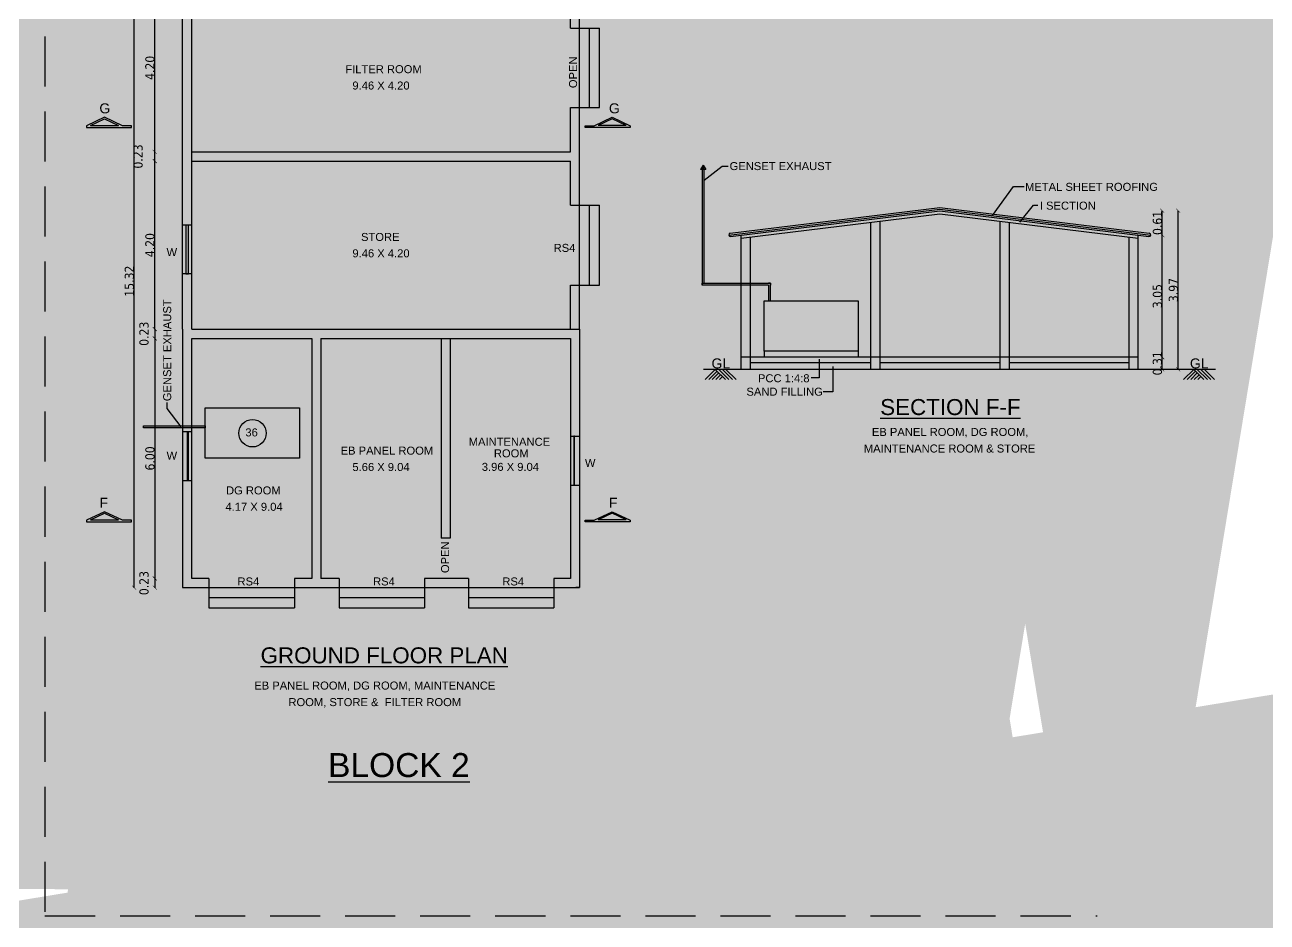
# Model space of a CAD drawing. Header units: metres. Extents: x 0 to 11269, y -5244 to -4054.
# Drawn here: x 10442.17 to 10473.21, y -4848.53 to -4826.11 of the extents above; entities that cross this region are included whole.
import ezdxf

# ---------------------------------------------------------------- set-up
doc = ezdxf.new("R2010")
doc.units = ezdxf.units.M
doc.header["$MEASUREMENT"] = 0
doc.header["$PDMODE"] = 2
doc.linetypes.add('HIDDEN', pattern=[0.375, 0.25, -0.125])
for name, color, linetype in [('2CON', 5, 'Continuous'), ('3CON', 3, 'Continuous'), ('BOUNDARY', 6, 'Continuous'), ('DIM', 3, 'Continuous'), ('DIST_EXIT', 7, 'Continuous'), ('G', 5, 'Continuous'), ('REIN', 3, 'Continuous'), ('TEX', 2, 'Continuous')]:
    doc.layers.add(name, color=color, linetype=linetype)
doc.styles.get("Standard").update_dxf_attribs({"font": 'arial.ttf'})
doc.styles.add('STYLE1', font='tahoma.ttf', dxfattribs={"height": 0.23})
doc.styles.add('SUBBU3', font='swissl.ttf', dxfattribs={"width": 0.8})
doc.dimstyles.new('300', dxfattribs={"dimscale": 0.1, "dimtxt": 500, "dimasz": 2000, "dimexe": 400, "dimexo": 1500, "dimgap": 0, "dimtad": 1, "dimlfac": 0.001, "dimzin": 0, "dimdsep": 46, "dimtxsty": 'Standard', "dimcen": 800, "dimse1": 1, "dimse2": 1, "dimclrd": 1, "dimclre": 5, "dimclrt": 3, "dimadec": 0, "dimazin": 0, "dimtfac": 1, "dimtix": 1, "dimtofl": 0, "dimtmove": 1, "dimatfit": 3, "dimfxl": 0, "dimtolj": 1, "dimtzin": 0, "dimarcsym": 0})
doc.dimstyles.new('FLOOR PLAN', dxfattribs={"dimtxt": 0.4, "dimasz": 0.1, "dimexe": 0.18, "dimexo": 0.0625, "dimgap": 0, "dimtad": 1, "dimzin": 0, "dimdsep": 46, "dimtxsty": 'Standard', "dimblk": 'ARCHTICK', "dimcen": 0.09, "dimse1": 1, "dimse2": 1, "dimclrd": 254, "dimclrt": 3, "dimadec": 0, "dimazin": 0, "dimtfac": 1, "dimtix": 1, "dimtofl": 0, "dimtmove": 1, "dimatfit": 0, "dimfxl": 0, "dimtolj": 1, "dimtzin": 0, "dimlwd": -1, "dimarcsym": 0})
doc.dimstyles.new('GG', dxfattribs={"dimscale": 0.1, "dimtxt": 2000, "dimasz": 2000, "dimexe": 400, "dimexo": 1500, "dimgap": 0.08, "dimtad": 1, "dimlfac": 0.001, "dimzin": 0, "dimdsep": 46, "dimtxsty": 'Standard', "dimcen": 800, "dimse1": 1, "dimse2": 1, "dimclrd": 1, "dimclre": 5, "dimclrt": 3, "dimadec": 0, "dimazin": 0, "dimtfac": 1, "dimtix": 1, "dimtofl": 0, "dimtmove": 0, "dimatfit": 3, "dimfxl": 0, "dimtolj": 1, "dimtzin": 0, "dimarcsym": 0})

# ---------------------------------------------------------------- blocks, each defined once
blk = doc.blocks.new('_ArchTick')
at = {"color": 0, "lineweight": 0, "const_width": 0.15}
blk.add_lwpolyline([(-0.5, -0.5), (0.5, 0.5)], dxfattribs=at)
blk = doc.blocks.new('*D399')
at = {"layer": 'DEFPOINTS', "color": 0, "linetype": 'ByBlock', "ltscale": 100}
for p in [(10445.416, -4833.946), (10447.081, -4833.716), (10447.081, -4833.946)]:
    blk.add_point(p, dxfattribs=at)
at = {"layer": 'DIM', "color": 254, "linetype": 'HIDDEN', "ltscale": 100}
blk.add_line((10445.416, -4833.716), (10445.416, -4833.946), dxfattribs=at)
at = {"layer": 'DIM', "color": 254, "linetype": 'ByBlock', "ltscale": 100, "xscale": 0.1, "yscale": 0.1, "zscale": 0.1}
for p, rotation in [((10445.416, -4833.716), 90), ((10445.416, -4833.946), 270)]:
    blk.add_blockref('_ArchTick', p, dxfattribs=dict(at, rotation=rotation))
at = {"layer": 'DIM', "color": 3, "linetype": 'ByBlock', "ltscale": 100, "insert": (10445.148, -4833.831), "char_height": 0.23, "attachment_point": 5, "rotation": 90, "style": 'STYLE1'}
blk.add_mtext('\\A1;0.23', dxfattribs=at)
blk = doc.blocks.new('*D400')
at = {"layer": 'DEFPOINTS', "color": 0, "linetype": 'ByBlock', "ltscale": 100}
for p in [(10447.081, -4833.946), (10445.416, -4839.946), (10446.654, -4839.946)]:
    blk.add_point(p, dxfattribs=at)
at = {"layer": 'DIM', "color": 254, "linetype": 'HIDDEN', "ltscale": 100}
blk.add_line((10445.416, -4833.946), (10445.416, -4839.946), dxfattribs=at)
at = {"layer": 'DIM', "color": 254, "linetype": 'ByBlock', "ltscale": 100, "xscale": 0.1, "yscale": 0.1, "zscale": 0.1}
for p, rotation in [((10445.416, -4833.946), 90), ((10445.416, -4839.946), 270)]:
    blk.add_blockref('_ArchTick', p, dxfattribs=dict(at, rotation=rotation))
at = {"layer": 'DIM', "color": 3, "linetype": 'ByBlock', "ltscale": 100, "insert": (10445.296, -4836.946), "char_height": 0.23, "attachment_point": 5, "rotation": 90, "style": 'STYLE1'}
blk.add_mtext('\\A1;6.00', dxfattribs=at)
blk = doc.blocks.new('*D401')
at = {"layer": 'DEFPOINTS', "color": 0, "linetype": 'ByBlock', "ltscale": 100}
for p in [(10445.416, -4840.176), (10446.654, -4839.946), (10446.654, -4840.176)]:
    blk.add_point(p, dxfattribs=at)
at = {"layer": 'DIM', "color": 254, "linetype": 'HIDDEN', "ltscale": 100}
blk.add_line((10445.416, -4839.946), (10445.416, -4840.176), dxfattribs=at)
at = {"layer": 'DIM', "color": 254, "linetype": 'ByBlock', "ltscale": 100, "xscale": 0.1, "yscale": 0.1, "zscale": 0.1}
for p, rotation in [((10445.416, -4839.946), 90), ((10445.416, -4840.176), 270)]:
    blk.add_blockref('_ArchTick', p, dxfattribs=dict(at, rotation=rotation))
at = {"layer": 'DIM', "color": 3, "linetype": 'ByBlock', "ltscale": 100, "insert": (10445.148, -4840.061), "char_height": 0.23, "attachment_point": 5, "rotation": 90, "style": 'STYLE1'}
blk.add_mtext('\\A1;0.23', dxfattribs=at)
blk = doc.blocks.new('*D405')
at = {"layer": 'DEFPOINTS', "color": 0, "linetype": 'ByBlock', "ltscale": 100}
for p in [(10445.416, -4829.516), (10446.911, -4829.516), (10446.911, -4833.716)]:
    blk.add_point(p, dxfattribs=at)
at = {"layer": 'DIM', "color": 254, "linetype": 'HIDDEN', "ltscale": 100}
blk.add_line((10445.416, -4833.716), (10445.416, -4829.516), dxfattribs=at)
at = {"layer": 'DIM', "color": 254, "linetype": 'ByBlock', "ltscale": 100, "xscale": 0.1, "yscale": 0.1, "zscale": 0.1}
for p, rotation in [((10445.416, -4829.516), 90), ((10445.416, -4833.716), 270)]:
    blk.add_blockref('_ArchTick', p, dxfattribs=dict(at, rotation=rotation))
at = {"layer": 'DIM', "color": 3, "linetype": 'ByBlock', "ltscale": 100, "insert": (10445.296, -4831.616), "char_height": 0.23, "attachment_point": 5, "rotation": 90, "style": 'STYLE1'}
blk.add_mtext('\\A1;4.20', dxfattribs=at)
blk = doc.blocks.new('*D406')
at = {"layer": 'DEFPOINTS', "color": 0, "linetype": 'ByBlock', "ltscale": 100}
for p in [(10445.416, -4829.286), (10446.339, -4829.286), (10446.911, -4829.516)]:
    blk.add_point(p, dxfattribs=at)
at = {"layer": 'DIM', "color": 254, "linetype": 'HIDDEN', "ltscale": 100}
blk.add_line((10445.416, -4829.516), (10445.416, -4829.286), dxfattribs=at)
at = {"layer": 'DIM', "color": 254, "linetype": 'ByBlock', "ltscale": 100, "xscale": 0.1, "yscale": 0.1, "zscale": 0.1}
for p, rotation in [((10445.416, -4829.286), 90), ((10445.416, -4829.516), 270)]:
    blk.add_blockref('_ArchTick', p, dxfattribs=dict(at, rotation=rotation))
at = {"layer": 'DIM', "color": 3, "linetype": 'ByBlock', "ltscale": 100, "insert": (10445, -4829.401), "char_height": 0.23, "attachment_point": 5, "rotation": 90, "style": 'STYLE1'}
blk.add_mtext('\\A1;0.23', dxfattribs=at)
blk = doc.blocks.new('*D407')
at = {"layer": 'DEFPOINTS', "color": 0, "linetype": 'ByBlock', "ltscale": 100}
for p in [(10445.416, -4825.086), (10446.339, -4825.086), (10446.339, -4829.286)]:
    blk.add_point(p, dxfattribs=at)
at = {"layer": 'DIM', "color": 254, "linetype": 'HIDDEN', "ltscale": 100}
blk.add_line((10445.416, -4829.286), (10445.416, -4825.086), dxfattribs=at)
at = {"layer": 'DIM', "color": 254, "linetype": 'ByBlock', "ltscale": 100, "xscale": 0.1, "yscale": 0.1, "zscale": 0.1}
for p, rotation in [((10445.416, -4825.086), 90), ((10445.416, -4829.286), 270)]:
    blk.add_blockref('_ArchTick', p, dxfattribs=dict(at, rotation=rotation))
at = {"layer": 'DIM', "color": 3, "linetype": 'ByBlock', "ltscale": 100, "insert": (10445.296, -4827.186), "char_height": 0.23, "attachment_point": 5, "rotation": 90, "style": 'STYLE1'}
blk.add_mtext('\\A1;4.20', dxfattribs=at)
blk = doc.blocks.new('*D409')
at = {"layer": 'DEFPOINTS', "color": 0, "linetype": 'ByBlock', "ltscale": 100}
for p in [(10444.901, -4824.856), (10446.256, -4824.856), (10446.256, -4840.176)]:
    blk.add_point(p, dxfattribs=at)
at = {"layer": 'DIM', "color": 254, "linetype": 'HIDDEN', "ltscale": 100}
blk.add_line((10444.901, -4840.176), (10444.901, -4824.856), dxfattribs=at)
at = {"layer": 'DIM', "color": 254, "linetype": 'ByBlock', "ltscale": 100, "xscale": 0.1, "yscale": 0.1, "zscale": 0.1}
for p, rotation in [((10444.901, -4824.856), 90), ((10444.901, -4840.176), 270)]:
    blk.add_blockref('_ArchTick', p, dxfattribs=dict(at, rotation=rotation))
at = {"layer": 'DIM', "color": 3, "linetype": 'ByBlock', "ltscale": 100, "insert": (10444.782, -4832.516), "char_height": 0.23, "attachment_point": 5, "rotation": 90, "style": 'STYLE1'}
blk.add_mtext('\\A1;15.32', dxfattribs=at)
blk = doc.blocks.new('*D414')
at = {"layer": 'DEFPOINTS', "color": 0, "linetype": 'ByBlock', "ltscale": 100}
for p in [(10470.141, -4834.416), (10470.586, -4834.416), (10470.141, -4834.721)]:
    blk.add_point(p, dxfattribs=at)
at = {"layer": 'DIM', "color": 254, "linetype": 'HIDDEN', "ltscale": 100}
blk.add_line((10470.586, -4834.721), (10470.586, -4834.416), dxfattribs=at)
at = {"layer": 'DIM', "color": 254, "linetype": 'ByBlock', "ltscale": 100, "xscale": 0.1, "yscale": 0.1, "zscale": 0.1}
for p, rotation in [((10470.586, -4834.416), 90), ((10470.586, -4834.721), 270)]:
    blk.add_blockref('_ArchTick', p, dxfattribs=dict(at, rotation=rotation))
at = {"layer": 'DIM', "color": 3, "linetype": 'ByBlock', "ltscale": 100, "insert": (10470.466, -4834.569), "char_height": 0.23, "attachment_point": 5, "rotation": 90, "style": 'STYLE1'}
blk.add_mtext('\\A1;0.31', dxfattribs=at)
blk = doc.blocks.new('*D415')
at = {"layer": 'DEFPOINTS', "color": 0, "linetype": 'ByBlock', "ltscale": 100}
for p in [(10470.141, -4831.366), (10470.586, -4831.366), (10470.141, -4834.416)]:
    blk.add_point(p, dxfattribs=at)
at = {"layer": 'DIM', "color": 254, "linetype": 'HIDDEN', "ltscale": 100}
blk.add_line((10470.586, -4834.416), (10470.586, -4831.366), dxfattribs=at)
at = {"layer": 'DIM', "color": 254, "linetype": 'ByBlock', "ltscale": 100, "xscale": 0.1, "yscale": 0.1, "zscale": 0.1}
for p, rotation in [((10470.586, -4831.366), 90), ((10470.586, -4834.416), 270)]:
    blk.add_blockref('_ArchTick', p, dxfattribs=dict(at, rotation=rotation))
at = {"layer": 'DIM', "color": 3, "linetype": 'ByBlock', "ltscale": 100, "insert": (10470.466, -4832.891), "char_height": 0.23, "attachment_point": 5, "rotation": 90, "style": 'STYLE1'}
blk.add_mtext('\\A1;3.05', dxfattribs=at)
blk = doc.blocks.new('*D416')
at = {"layer": 'DEFPOINTS', "color": 0, "linetype": 'ByBlock', "ltscale": 100}
for p in [(10465.181, -4830.756), (10470.586, -4830.756), (10470.141, -4831.366)]:
    blk.add_point(p, dxfattribs=at)
at = {"layer": 'DIM', "color": 254, "linetype": 'HIDDEN', "ltscale": 100}
blk.add_line((10470.586, -4831.366), (10470.586, -4830.756), dxfattribs=at)
at = {"layer": 'DIM', "color": 254, "linetype": 'ByBlock', "ltscale": 100, "xscale": 0.1, "yscale": 0.1, "zscale": 0.1}
for p, rotation in [((10470.586, -4830.756), 90), ((10470.586, -4831.366), 270)]:
    blk.add_blockref('_ArchTick', p, dxfattribs=dict(at, rotation=rotation))
at = {"layer": 'DIM', "color": 3, "linetype": 'ByBlock', "ltscale": 100, "insert": (10470.466, -4831.061), "char_height": 0.23, "attachment_point": 5, "rotation": 90, "style": 'STYLE1'}
blk.add_mtext('\\A1;0.61', dxfattribs=at)
blk = doc.blocks.new('*D417')
at = {"layer": 'DEFPOINTS', "color": 0, "linetype": 'ByBlock', "ltscale": 100}
for p in [(10470.586, -4830.756), (10470.986, -4830.756), (10470.458, -4834.721)]:
    blk.add_point(p, dxfattribs=at)
at = {"layer": 'DIM', "color": 254, "linetype": 'HIDDEN', "ltscale": 100}
blk.add_line((10470.986, -4834.721), (10470.986, -4830.756), dxfattribs=at)
at = {"layer": 'DIM', "color": 254, "linetype": 'ByBlock', "ltscale": 100, "xscale": 0.1, "yscale": 0.1, "zscale": 0.1}
for p, rotation in [((10470.986, -4830.756), 90), ((10470.986, -4834.721), 270)]:
    blk.add_blockref('_ArchTick', p, dxfattribs=dict(at, rotation=rotation))
at = {"layer": 'DIM', "color": 3, "linetype": 'ByBlock', "ltscale": 100, "insert": (10470.866, -4832.739), "char_height": 0.23, "attachment_point": 5, "rotation": 90, "style": 'STYLE1'}
blk.add_mtext('\\A1;3.97', dxfattribs=at)

msp = doc.modelspace()

# ---------------------------------------------------------------- linework, layer by layer
at = {"layer": '2CON'}
for p, q in [((10459.1672, -4834.97318), (10459.41921, -4834.72116)), ((10459.2563, -4834.97318), (10459.46376, -4834.76571)), ((10459.3454, -4834.97318), (10459.50831, -4834.81026)), ((10459.67123, -4834.97318), (10459.41921, -4834.72116)), ((10459.4345, -4834.97318), (10459.55286, -4834.85481)), ((10459.76033, -4834.97318), (10459.50831, -4834.72116)), ((10459.5236, -4834.97318), (10459.59741, -4834.89936)), ((10459.84943, -4834.97318), (10459.59741, -4834.72116)), ((10459.93853, -4834.97318), (10459.68651, -4834.72116)), ((10471.11953, -4834.97318), (10471.37154, -4834.72116)), ((10471.20863, -4834.97318), (10471.41609, -4834.76571)), ((10471.29773, -4834.97318), (10471.46064, -4834.81026)), ((10471.62356, -4834.97318), (10471.37154, -4834.72116)), ((10471.38683, -4834.97318), (10471.50519, -4834.85481)), ((10471.71266, -4834.97318), (10471.46064, -4834.72116)), ((10471.47593, -4834.97318), (10471.54974, -4834.89936)), ((10471.80176, -4834.97318), (10471.54974, -4834.72116)), ((10471.89086, -4834.97318), (10471.63884, -4834.72116))]:
    msp.add_line(p, q, dxfattribs=at)
at = {"layer": 'DIM', "color": 4, "linetype": 'ByBlock', "ltscale": 100}
for p, q in [((10446.10893, -4833.7157), (10446.10893, -4824.8557)), ((10456.02874, -4832.6157), (10456.02874, -4824.8557)), ((10446.33893, -4833.7157), (10446.33893, -4825.0857)), ((10455.79874, -4826.19851), (10455.79874, -4825.0857)), ((10455.79874, -4826.19851), (10456.02874, -4826.19851)), ((10456.02874, -4826.19851), (10456.52874, -4826.19851)), ((10456.27874, -4828.17793), (10456.27874, -4826.19851)), ((10456.52874, -4828.17793), (10456.52874, -4826.19851)), ((10455.79874, -4829.2857), (10455.79874, -4828.17793)), ((10455.79874, -4828.17793), (10456.02874, -4828.17793)), ((10456.02874, -4828.17793), (10456.52874, -4828.17793)), ((10446.33893, -4829.2857), (10455.79874, -4829.2857)), ((10446.33893, -4829.5157), (10455.79874, -4829.5157)), ((10455.79874, -4830.6157), (10455.79874, -4829.5157)), ((10455.79874, -4830.6157), (10456.02874, -4830.6157)), ((10456.02874, -4830.6157), (10456.52874, -4830.6157)), ((10456.27874, -4832.6157), (10456.27874, -4830.6157)), ((10456.52874, -4832.6157), (10456.52874, -4830.6157)), ((10459.75863, -4831.36423), (10465.02805, -4830.71616)), ((10459.79319, -4831.31998), (10465.02805, -4830.67616)), ((10459.80288, -4831.39879), (10465.02805, -4830.75616)), ((10460.06815, -4831.44235), (10465.02805, -4830.83235)), ((10465.02805, -4830.67616), (10470.26292, -4831.31998)), ((10465.02805, -4830.71616), (10470.29748, -4831.36423)), ((10465.02805, -4830.75616), (10470.25323, -4831.39879)), ((10465.02805, -4830.83235), (10469.98795, -4831.44235)), ((10463.29795, -4831.04513), (10463.29795, -4834.72116)), ((10463.52795, -4831.01684), (10463.52795, -4834.72116)), ((10466.52795, -4831.01681), (10466.52795, -4834.72116)), ((10466.75795, -4831.0451), (10466.75795, -4834.72116)), ((10460.06815, -4834.72116), (10460.06815, -4831.36616)), ((10460.29815, -4834.72116), (10460.29815, -4831.41406)), ((10469.75795, -4834.72116), (10469.75795, -4831.41406)), ((10469.98795, -4834.72116), (10469.98795, -4831.36616)), ((10446.33893, -4832.3357), (10446.10893, -4832.3357)), ((10455.79874, -4833.7157), (10455.79874, -4832.6157)), ((10455.79874, -4832.6157), (10456.02874, -4832.6157)), ((10456.02874, -4833.7157), (10456.02874, -4832.6157)), ((10456.02874, -4832.6157), (10456.52874, -4832.6157)), ((10446.10893, -4833.7157), (10446.10893, -4840.1757)), ((10446.33893, -4833.7157), (10456.02874, -4833.7157)), ((10449.33874, -4833.9457), (10449.33874, -4839.9457)), ((10449.56874, -4833.9457), (10449.56874, -4839.9457)), ((10452.56874, -4833.9457), (10452.56874, -4838.93525)), ((10452.79874, -4833.9457), (10452.79874, -4838.93525)), ((10455.79874, -4833.7157), (10456.02874, -4833.7157)), ((10455.79874, -4833.9457), (10455.79874, -4839.9457)), ((10456.02874, -4833.7157), (10456.02874, -4840.1757)), ((10460.63705, -4834.26616), (10460.63705, -4834.41616)), ((10462.99187, -4834.26616), (10462.99187, -4834.41616)), ((10469.98795, -4834.41616), (10460.06815, -4834.41616)), ((10463.29795, -4834.55601), (10460.29815, -4834.55601)), ((10466.52795, -4834.55601), (10463.52795, -4834.55601)), ((10469.75795, -4834.55601), (10466.75795, -4834.55601)), ((10471.91361, -4834.72116), (10459.12169, -4834.72116)), ((10446.33893, -4836.2826), (10446.10893, -4836.2826)), ((10455.79874, -4836.392), (10456.02874, -4836.392)), ((10446.33893, -4837.5026), (10446.10893, -4837.5026)), ((10455.79874, -4837.612), (10456.02874, -4837.612)), ((10446.10893, -4840.1757), (10446.76942, -4840.1757)), ((10446.76942, -4839.9457), (10446.76942, -4840.1757)), ((10446.76942, -4840.1757), (10446.76942, -4840.6757)), ((10446.76942, -4840.1757), (10448.90442, -4840.1757)), ((10448.90442, -4839.9457), (10448.90442, -4840.1757)), ((10448.90442, -4840.1757), (10456.02874, -4840.1757)), ((10448.90442, -4840.1757), (10448.90442, -4840.6757)), ((10450.02097, -4839.9457), (10450.02097, -4840.1757)), ((10450.02097, -4840.1757), (10450.02097, -4840.6757)), ((10452.15597, -4839.9457), (10452.15597, -4840.1757)), ((10452.15597, -4840.1757), (10452.15597, -4840.6757)), ((10453.25097, -4839.9457), (10453.25097, -4840.1757)), ((10453.25097, -4840.1757), (10453.25097, -4840.6757)), ((10453.25097, -4840.1757), (10455.38597, -4840.1757)), ((10455.38597, -4839.9457), (10455.38597, -4840.1757)), ((10455.38597, -4840.1757), (10455.38597, -4840.6757)), ((10455.93394, -4840.1757), (10456.02874, -4840.1757)), ((10446.76942, -4840.4257), (10448.90442, -4840.4257)), ((10450.02097, -4840.4257), (10452.15597, -4840.4257)), ((10453.25097, -4840.4257), (10455.38597, -4840.4257)), ((10446.76942, -4840.6757), (10448.90442, -4840.6757)), ((10450.02097, -4840.6757), (10452.15597, -4840.6757)), ((10453.25097, -4840.6757), (10455.38597, -4840.6757))]:
    msp.add_line(p, q, dxfattribs=at)
at = {"layer": 'DIM', "color": 1, "linetype": 'ByBlock', "ltscale": 100}
for p, q in [((10459.11544, -4829.61685), (10459.0483, -4829.72713)), ((10459.11544, -4829.61685), (10459.18258, -4829.72713)), ((10459.18258, -4829.72713), (10459.0483, -4829.72713)), ((10446.33893, -4831.1157), (10446.10893, -4831.1157)), ((10452.79874, -4838.93525), (10452.56874, -4838.93525))]:
    msp.add_line(p, q, dxfattribs=at)
for points in [[(10459.1381, -4832.56775), (10459.1381, -4829.72713), (10459.09277, -4829.72713), (10459.09277, -4832.59029)], [(10460.75216, -4832.61284), (10459.09277, -4832.61284), (10459.09277, -4832.56775), (10460.79749, -4832.56775), (10460.79749, -4832.61284)], [(10460.75216, -4832.61284), (10460.75216, -4833.0075), (10460.79749, -4833.0075), (10460.79749, -4832.56775), (10460.75216, -4832.56775)]]:
    msp.add_lwpolyline(points, dxfattribs=at)
for points in [[(10459.12149, -4829.70798), (10459.10911, -4829.70798), (10459.10911, -4829.65874), (10459.12149, -4829.65874)], [(10445.13355, -4836.13502), (10446.67783, -4836.13502), (10446.67783, -4836.18011), (10445.13355, -4836.18011)]]:
    msp.add_lwpolyline(points, close=True, dxfattribs=at)
at = {"layer": 'DIM', "color": 4, "linetype": 'ByBlock', "ltscale": 100}
for points in [[(10446.2589, -4831.1157), (10446.19474, -4831.1157), (10446.19474, -4832.3357), (10446.2589, -4832.3357)], [(10460.63705, -4833.0075), (10462.99187, -4833.0075), (10462.99187, -4834.26616), (10460.63705, -4834.26616)], [(10446.67783, -4835.68408), (10449.03265, -4835.68408), (10449.03265, -4836.94274), (10446.67783, -4836.94274)], [(10446.23419, -4836.2826), (10446.25362, -4836.2826), (10446.25362, -4837.5026), (10446.23419, -4837.5026)], [(10455.90348, -4836.392), (10455.88405, -4836.392), (10455.88405, -4837.612), (10455.90348, -4837.612)]]:
    msp.add_lwpolyline(points, close=True, dxfattribs=at)
for points in [[(10446.76942, -4839.9457), (10446.33893, -4839.9457), (10446.33893, -4833.9457), (10449.33874, -4833.9457)], [(10449.56874, -4833.9457), (10455.79874, -4833.9457)], [(10449.33874, -4839.9457), (10448.90442, -4839.9457)], [(10450.02097, -4839.9457), (10449.56874, -4839.9457)], [(10453.25097, -4839.9457), (10452.15597, -4839.9457)], [(10455.79874, -4839.9457), (10455.38597, -4839.9457)], [(10456.02874, -4840.1757), (10455.93394, -4840.1757)]]:
    msp.add_lwpolyline(points, dxfattribs=at)
msp.add_circle((10447.8562, -4836.31651), 0.34298, dxfattribs=at)
for centre, start, end in [((10459.79803, -4831.35938), 97.011389, 277.011389), ((10470.25808, -4831.35938), 262.988611, 82.988611)]:
    msp.add_arc(centre, 0.0397, start, end, dxfattribs=at)
at = {"layer": 'DIST_EXIT', "linetype": 'HIDDEN', "ltscale": 5}
for p, q in [((10442.6734, -4817.02661), (10442.6734, -4872.41671)), ((10442.6734, -4848.38041), (10468.96062, -4848.38041))]:
    msp.add_line(p, q, dxfattribs=at)
at = {"layer": 'G'}
for p, q in [((10443.80736, -4828.62793), (10444.15714, -4828.46179)), ((10443.80736, -4828.62793), (10444.50692, -4828.62793)), ((10444.15714, -4828.46179), (10444.50692, -4828.62793)), ((10456.84351, -4828.46179), (10456.49373, -4828.62793)), ((10457.19329, -4828.62793), (10456.49373, -4828.62793)), ((10457.19329, -4828.62793), (10456.84351, -4828.46179)), ((10443.80736, -4838.48398), (10444.15714, -4838.31784)), ((10443.80736, -4838.48398), (10444.50692, -4838.48398)), ((10444.15714, -4838.31784), (10444.50692, -4838.48398)), ((10456.84351, -4838.31784), (10456.49373, -4838.48398)), ((10457.19329, -4838.48398), (10456.49373, -4838.48398)), ((10457.19329, -4838.48398), (10456.84351, -4838.31784))]:
    msp.add_line(p, q, dxfattribs=at)
at = {"layer": 'REIN'}
for points in [[(10444.83208, -4828.67793), (10444.83208, -4828.6348), (10444.60708, -4828.6348), (10444.15708, -4828.42105), (10443.70708, -4828.6348), (10443.70708, -4828.67793), (10444.83208, -4828.67793)], [(10456.16856, -4828.67793), (10456.16856, -4828.6348), (10456.39356, -4828.6348), (10456.84356, -4828.42105), (10457.29356, -4828.6348), (10457.29356, -4828.67793), (10456.16856, -4828.67793)], [(10444.83208, -4838.53398), (10444.83208, -4838.49085), (10444.60708, -4838.49085), (10444.15708, -4838.2771), (10443.70708, -4838.49085), (10443.70708, -4838.53398), (10444.83208, -4838.53398)], [(10456.16856, -4838.53398), (10456.16856, -4838.49085), (10456.39356, -4838.49085), (10456.84356, -4838.2771), (10457.29356, -4838.49085), (10457.29356, -4838.53398), (10456.16856, -4838.53398)]]:
    msp.add_lwpolyline(points, close=True, dxfattribs=at)

# ---------------------------------------------------------------- texts
at = {"color": 2}
for p in [(10459.3253, -4834.69777), (10471.27763, -4834.69777)]:
    msp.add_text('GL', height=0.25, dxfattribs=at).set_placement(p)
at = {"layer": '2CON', "color": 3, "linetype": 'Continuous'}
for s, p in [('FILTER ROOM', (10450.17612, -4827.31923)), ('9.46 X 4.20', (10450.35316, -4827.72825)), ('GENSET EXHAUST', (10459.77692, -4829.74092)), ('METAL SHEET ROOFING', (10467.15783, -4830.25966)), ('I SECTION', (10467.52761, -4830.72918)), ('STORE', (10450.56854, -4831.5116)), ('W', (10445.71075, -4831.89184)), ('9.46 X 4.20', (10450.35316, -4831.92063)), ('RS4', (10455.38088, -4831.78481)), ('MAINTENANCE ', (10453.25935, -4836.63078)), ('EB PANEL ROOM', (10450.05881, -4836.85139)), ('W', (10445.71075, -4836.97577)), ('5.66 X 9.04', (10450.35316, -4837.26042)), ('3.96 X 9.04', (10453.58644, -4837.2573)), ('W', (10456.16294, -4837.15776)), ('DG ROOM', (10447.19594, -4837.84541)), ('4.17 X 9.04', (10447.18112, -4838.25444)), ('RS4', (10447.4832, -4840.12069)), ('RS4', (10450.86952, -4840.12069)), ('RS4', (10454.09952, -4840.12069))]:
    msp.add_text(s, height=0.2, dxfattribs=at).set_placement(p)
for s, p in [('OPEN', (10455.96608, -4827.6929)), ('GENSET EXHAUST', (10445.82604, -4835.51617)), ('OPEN', (10452.76841, -4839.81153))]:
    msp.add_text(s, height=0.2, rotation=90, dxfattribs=at).set_placement(p)
at = {"layer": '2CON', "color": 6, "linetype": 'Continuous'}
msp.add_text('36', height=0.2, dxfattribs=at).set_placement((10447.67922, -4836.39619))
at = {"layer": '2CON', "color": 3, "linetype": 'Continuous', "insert": (10453.88802, -4836.71939), "char_height": 0.2, "width": 0.8673602, "attachment_point": 1}
msp.add_mtext('ROOM', dxfattribs=at)
at = {"layer": '3CON', "lineweight": 30}
for s, p in [('PCC 1:4:8', (10460.485, -4835.04261)), ('SAND FILLING', (10460.19721, -4835.37832))]:
    msp.add_text(s, height=0.2, dxfattribs=at).set_placement(p)
at = {"layer": '3CON'}
for s, p in [('EB PANEL ROOM, DG ROOM,', (10463.33133, -4836.38497)), ('MAINTENANCE ROOM & STORE', (10463.13048, -4836.79856))]:
    msp.add_text(s, height=0.2, dxfattribs=at).set_placement(p)
at = {"layer": '3CON', "linetype": 'ByBlock', "insert": (10450.9125, -4842.5221), "char_height": 0.2, "width": 6.458736, "attachment_point": 2, "line_spacing_factor": 1.24076}
msp.add_mtext('EB PANEL ROOM, DG ROOM, MAINTENANCE ROOM, STORE &  FILTER ROOM', dxfattribs=at)
at = {"layer": 'TEX', "color": 11, "style": 'SUBBU3'}
for s, p in [('G', (10444.03215, -4828.3227)), ('G', (10456.7616, -4828.3227)), ('F', (10444.03215, -4838.17875)), ('F', (10456.7616, -4838.17875))]:
    msp.add_text(s, height=0.25, dxfattribs=at).set_placement(p)
at = {"layer": 'TEX', "style": 'SUBBU3'}
for s, height, p in [('%%USECTION F-F', 0.4, (10463.53915, -4835.86263)), ('%%UGROUND FLOOR PLAN', 0.4, (10448.05889, -4842.06729)), ('%%UBLOCK 2', 0.6, (10449.74467, -4844.90926))]:
    msp.add_text(s, height=height, dxfattribs=at).set_placement(p)

# ---------------------------------------------------------------- dimensions: what is measured, and where the dimension line sits
at = {"layer": 'DIM', "color": 1, "linetype": 'ByBlock', "ltscale": 100}
for base, p1, p2, picture, middle in [((10444.90144, -4824.8557), (10446.25566, -4840.1757), (10446.25566, -4824.8557), '*D409', (10444.78165, -4832.5157)), ((10445.41574, -4825.0857), (10446.33893, -4829.2857), (10446.33893, -4825.0857), '*D407', (10445.29595, -4827.1857)), ((10445.41574, -4829.5157), (10446.91119, -4833.7157), (10446.91119, -4829.5157), '*D405', (10445.29595, -4831.6157)), ((10470.9861142859, -4830.7561631589), (10470.4580350049, -4834.7211631589), (10470.5857635179, -4830.7561631589), '*D417', (10470.8663258373, -4832.7386631589)), ((10470.58576, -4831.36616), (10470.14057, -4834.41616), (10470.14057, -4831.36616), '*D415', (10470.46598, -4832.89116))]:
    dim = msp.add_linear_dim(base=base, p1=p1, p2=p2, angle=90, dimstyle='FLOOR PLAN', override={"dimtxsty": 'STYLE1'}, dxfattribs=at)
    dim.commit()
    dim.dimension.update_dxf_attribs({"geometry": picture, "text_midpoint": middle})
for base, p1, p2, picture, middle in [((10445.41574, -4829.2857), (10446.91119, -4829.5157), (10446.33893, -4829.2857), '*D406', (10445.12028, -4829.4007)), ((10470.5857635179, -4834.4161631589), (10470.1405721484, -4834.7211631589), (10470.1405721484, -4834.4161631589), '*D414', (10470.5857635179, -4834.5686631589))]:
    dim = msp.add_linear_dim(base=base, p1=p1, p2=p2, angle=90, dimstyle='FLOOR PLAN', override={"dimtxsty": 'STYLE1'}, dxfattribs=at)
    dim.commit()
    dim.dimension.update_dxf_attribs({"geometry": picture, "text_midpoint": middle, "dimtype": 160})
at = {"layer": 'DIM', "color": 4, "linetype": 'ByBlock', "ltscale": 100}
for base, p1, p2, picture, middle in [((10470.58576, -4830.75616), (10470.14057, -4831.36616), (10465.18067, -4830.75616), '*D416', (10470.46605, -4831.06116)), ((10445.41574, -4839.9457), (10447.08112, -4833.9457), (10446.65374, -4839.9457), '*D400', (10445.29603, -4836.9457))]:
    dim = msp.add_linear_dim(base=base, p1=p1, p2=p2, angle=90, dimstyle='FLOOR PLAN', override={"dimtxsty": 'STYLE1'}, dxfattribs=at)
    dim.commit()
    dim.dimension.update_dxf_attribs({"geometry": picture, "text_midpoint": middle})
for base, p1, p2, picture, middle in [((10445.41574, -4833.9457), (10447.08112, -4833.7157), (10447.08112, -4833.9457), '*D399', (10445.26801, -4833.8307)), ((10445.41574, -4840.1757), (10446.65374, -4839.9457), (10446.65374, -4840.1757), '*D401', (10445.26801, -4840.0607))]:
    dim = msp.add_linear_dim(base=base, p1=p1, p2=p2, angle=90, dimstyle='FLOOR PLAN', override={"dimtxsty": 'STYLE1'}, dxfattribs=at)
    dim.commit()
    dim.dimension.update_dxf_attribs({"geometry": picture, "text_midpoint": middle, "dimtype": 160})

# ---------------------------------------------------------------- leaders
at = {"layer": 'BOUNDARY', "color": 4, "ltscale": 30}
for points in [[(10447.84655, -4819.74964), (10447.84655, -4820.2162), (10447.6489, -4820.2162)], [(10448.19155, -4819.93255), (10448.19155, -4820.56585), (10447.94899, -4820.56585)], [(10437.04007, -4829.4402), (10437.04007, -4830.94097), (10436.84242, -4830.94097)], [(10437.38507, -4829.9887), (10437.38507, -4831.38252), (10437.14251, -4831.38252)], [(10462.01078, -4834.46337), (10462.01078, -4834.92992), (10461.81313, -4834.92992)], [(10462.35578, -4834.64628), (10462.35578, -4835.27958), (10462.11322, -4835.27958)], [(10433.82607, -4847.46253), (10433.82607, -4848.29744), (10433.62842, -4848.29744)], [(10434.17107, -4847.79006), (10434.17107, -4848.73899), (10433.92851, -4848.73899)]]:
    msp.add_leader(points, dimstyle='GG', override={"dimgap": 0.04, "dimtad": 0}, dxfattribs=at)
at = {"layer": 'DIM', "color": 4, "linetype": 'ByBlock', "ltscale": 100}
for points in [[(10433.58494, -4836.98672), (10433.58494, -4836.12429), (10433.8354, -4836.12429)], [(10433.93307, -4837.33329), (10433.93307, -4836.76629), (10434.14385, -4836.76629)], [(10562.89016, -4838.13307), (10562.60599, -4837.39275), (10562.36595, -4837.39275)], [(10466.34126, -4830.87767), (10466.87315, -4830.1518), (10467.13214, -4830.1518)], [(10469.79779, -4853.02942), (10469.79779, -4852.16699), (10469.69016, -4852.16699)], [(10454.64777, -4852.51961), (10454.92718, -4851.75569), (10455.03481, -4851.75569)], [(10469.22829, -4853.64873), (10469.22829, -4852.78631), (10469.12066, -4852.78631)], [(10467.03126, -4831.04582), (10467.37007, -4830.62152), (10467.48123, -4830.62152)], [(10433.6197, -4854.55346), (10433.6197, -4853.69104), (10433.72734, -4853.69104)], [(10464.9503, -4854.53116), (10464.9503, -4853.66873), (10464.84266, -4853.66873)], [(10449.59678, -4853.5424), (10449.8762, -4852.77848), (10449.98383, -4852.77848)], [(10433.96784, -4854.90004), (10433.96784, -4854.33304), (10434.04584, -4854.33304)], [(10464.3808, -4855.19666), (10464.3808, -4854.33423), (10464.27316, -4854.33423)], [(10446.07479, -4836.15356), (10445.7272, -4835.6999), (10445.7272, -4835.54835)], [(10357.44577, -4838.15418), (10357.97765, -4837.42831), (10358.23665, -4837.42831)], [(10540.0576, -4876.08485), (10539.72421, -4875.41778), (10539.6193, -4875.41778)], [(10459.13953, -4829.98967), (10459.59319, -4829.64208), (10459.74474, -4829.64208)], [(10528.43394, -4818.56035), (10527.9761, -4818.512), (10527.9761, -4818.266)], [(10264.78864, -4847.24193), (10265.27058, -4847.164), (10265.27058, -4846.918)], [(10446.01166, -4818.95853), (10445.12518, -4818.95853), (10445.12518, -4818.71253)], [(10399.69303, -4854.95493), (10400.61303, -4854.95493)], [(10462.44716, -4859.6373), (10461.63216, -4859.6373), (10461.63216, -4859.2088)], [(10472.08026, -4859.55732), (10472.89526, -4859.55732), (10472.89526, -4859.12882)], [(10456.02021, -4872.77204), (10456.68121, -4872.77204), (10456.68121, -4872.56554)], [(10446.35648, -4874.90496), (10445.69548, -4874.90496), (10445.69548, -4874.69846)]]:
    msp.add_leader(points, dimstyle='300', override={"dimgap": 0.04, "dimtad": 0, "dimfxl": 0.1875}, dxfattribs=at)
at = {"layer": 'DIM', "color": 7, "linetype": 'ByBlock', "ltscale": 100}
msp.add_leader([(10454.38054, -4866.16587), (10454.86633, -4866.16587), (10454.86633, -4865.70227)], dimstyle='300', override={"dimgap": 0.04, "dimtad": 0, "dimfxl": 0.1875}, dxfattribs=at)

doc.saveas('drawing.dxf')
